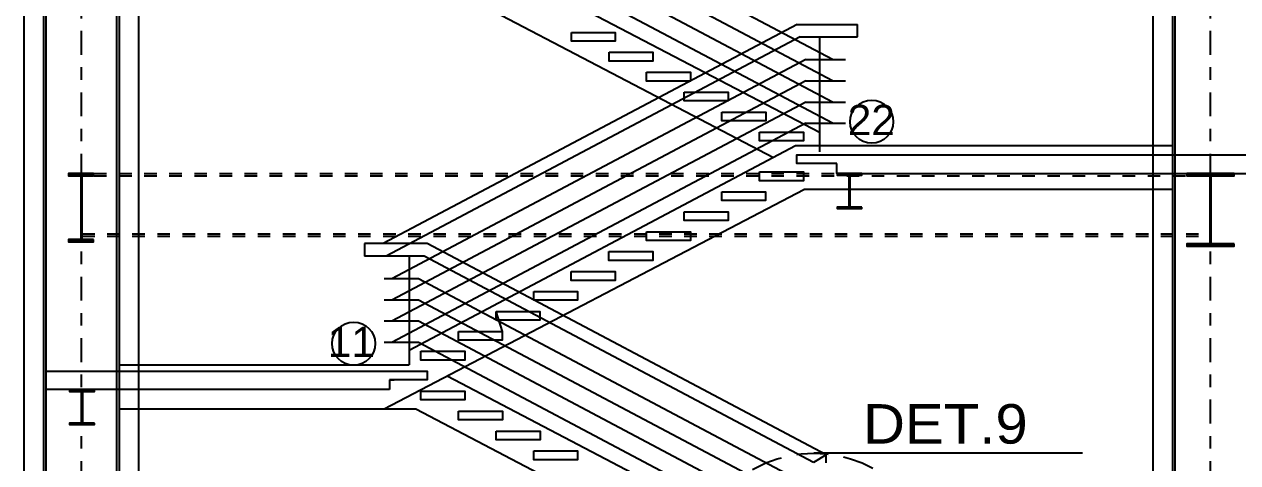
# Model space of a CAD drawing. Header units: millimetres. Extents: x 2148 to 2681, y 758 to 986.
# Drawn here: x 2524.33 to 2534, y 865.05 to 868.55 of the extents above; entities that cross this region are included whole.
import ezdxf

# ---------------------------------------------------------------- set-up
doc = ezdxf.new("R2010")
doc.units = ezdxf.units.MM
for name, pattern in [('$0$HIDDEN', [0.375, 0.25, -0.125]), ('27-A-2008-DD$0$LVL 5$0$HIDDEN', [0.375, 0.25, -0.125]), ('CENTER2', [28.575, 19.05, -3.175, 3.175, -3.175])]:
    doc.linetypes.add(name, pattern=pattern)
for name, color, linetype in [('0.2', 10, 'Continuous'), ('4CO', 4, 'Continuous'), ('A-Wall', 4, 'Continuous'), ('D', 1, 'Continuous'), ('HATCH', 8, 'Continuous'), ('TLBLK', 7, 'Continuous')]:
    doc.layers.add(name, color=color, linetype=linetype)
doc.styles.add('MMTX$0$ESMX$0$X-OPTA1D', font='x-opta1d')
doc.styles.add('SWISS', font='swissl.ttf')

msp = doc.modelspace()

# ---------------------------------------------------------------- hatches: boundary and pattern name
at = {"layer": 'HATCH', "ltscale": 0.5}
h = msp.add_hatch(dxfattribs=at)
h.set_pattern_fill('ANSI31', color=256, scale=0.018605, style=0)
h.set_pattern_definition([(45, (150885.569702, 5981.0488247), (-0.00164446852256, 0.00164446852256), [])])
edge = h.paths.add_edge_path()
edge.add_line((2524.8801152, 866.8274723), (2524.7957345, 866.8274723))
edge.add_arc((2524.7957345, 866.8347278), 0.0072555, 174.09726711, 269.99999997, ccw=False)
edge.add_line((2524.7885175, 866.835474), (2524.7885175, 867.3279263))
edge.add_arc((2524.7957345, 867.3286724), 0.0072555, 89.63455464, 185.90273283, ccw=False)
edge.add_line((2524.7957808, 867.3359278), (2524.8801152, 867.3359278))
edge.add_line((2524.8801152, 867.3359278), (2524.8801152, 867.3545328))
edge.add_line((2524.8801152, 867.3545328), (2524.6801152, 867.3545328))
edge.add_line((2524.6801152, 867.3545328), (2524.6801152, 867.3359278))
edge.add_line((2524.6801152, 867.3359278), (2524.7700831, 867.3359278))
edge.add_arc((2524.7701294, 867.3286724), 0.0072555, -4.29209345, 90.36544517, ccw=False)
edge.add_line((2524.7773645, 867.3281294), (2524.7773645, 866.8352708))
edge.add_arc((2524.7701294, 866.8347278), 0.0072555, -89.99999978, 4.2920935, ccw=False)
edge.add_line((2524.7701294, 866.8274723), (2524.6801152, 866.8274723))
edge.add_line((2524.6801152, 866.8274723), (2524.6801152, 866.8088673))
edge.add_line((2524.6801152, 866.8088673), (2524.8801152, 866.8088673))
edge.add_line((2524.8801152, 866.8088673), (2524.8801152, 866.8274723))
h = msp.add_hatch(dxfattribs=at)
h.set_pattern_fill('ANSI31', color=256, scale=0.018605, style=0)
h.set_pattern_definition([(45, (160502.7380826, 5213.8670816), (-0.00164446852256, 0.00164446852256), [])])
edge = h.paths.add_edge_path()
edge.add_line((2530.9152169, 867.3395306), (2531.0045927, 867.3395306))
edge.add_line((2531.0045927, 867.3395306), (2531.0045927, 867.3536789))
edge.add_line((2531.0045927, 867.3536789), (2530.806577, 867.3536789))
edge.add_line((2530.806577, 867.3536789), (2530.806577, 867.3395306))
edge.add_line((2530.806577, 867.3395306), (2530.895684, 867.3395306))
edge.add_arc((2530.8957084, 867.3357098), 0.0038209, -4.29209834, 90.36544627, ccw=False)
edge.add_line((2530.8995185, 867.3354238), (2530.8995185, 867.3303464))
edge.add_arc((2530.8957084, 867.3300604), 0.0038209, -4.29210268, 4.29210268, ccw=False)
edge.add_line((2530.8995185, 867.3297744), (2530.8995185, 867.0983474))
edge.add_arc((2530.8957084, 867.0980614), 0.0038209, -4.29209258, 4.29209258, ccw=False)
edge.add_line((2530.8995185, 867.0977754), (2530.8995185, 867.0903916))
edge.add_arc((2530.8957084, 867.0901056), 0.0038209, -89.99999956, 4.29209319, ccw=False)
edge.add_line((2530.8957084, 867.0862848), (2530.806577, 867.0862848))
edge.add_line((2530.806577, 867.0862848), (2530.806577, 867.0744428))
edge.add_line((2530.806577, 867.0744428), (2531.0045927, 867.0744428))
edge.add_line((2531.0045927, 867.0744428), (2531.0045927, 867.0862848))
edge.add_line((2531.0045927, 867.0862848), (2530.9151925, 867.0862848))
edge.add_arc((2530.9151925, 867.0901056), 0.0038209, 174.09726551, 270.00000044, ccw=False)
edge.add_line((2530.9113919, 867.0904986), (2530.9113919, 867.0976685))
edge.add_arc((2530.9151925, 867.0980614), 0.0038209, 174.09726237, 185.90273763, ccw=False)
edge.add_line((2530.9113919, 867.0984543), (2530.9113919, 867.3296675))
edge.add_arc((2530.9151925, 867.3300604), 0.0038209, 174.09726825, 185.90273175, ccw=False)
edge.add_line((2530.9113919, 867.3304533), (2530.9113919, 867.3353168))
edge.add_arc((2530.9151925, 867.3357098), 0.0038209, 89.63455417, 185.902733, ccw=False)
h = msp.add_hatch(dxfattribs=at)
h.set_pattern_fill('ANSI31', color=256, scale=0.018605, style=0)
h.set_pattern_definition([(45, (150894.5705923, 5981.0488247), (-0.00164446852256, 0.00164446852256), [])])
edge = h.paths.add_edge_path()
edge.add_line((2533.9720841, 866.7928943), (2533.7966248, 866.7928943))
edge.add_arc((2533.7966248, 866.8001497), 0.0072555, 174.09726711, 269.99999997, ccw=False)
edge.add_line((2533.7894078, 866.8008959), (2533.7894078, 867.3279263))
edge.add_arc((2533.7966248, 867.3286724), 0.0072555, 89.63455464, 185.90273283, ccw=False)
edge.add_line((2533.796671, 867.3359278), (2533.9720841, 867.3359278))
edge.add_line((2533.9720841, 867.3359278), (2533.9720841, 867.3545328))
edge.add_line((2533.9720841, 867.3545328), (2533.5960706, 867.3545328))
edge.add_line((2533.5960706, 867.3545328), (2533.5960706, 867.3359278))
edge.add_line((2533.5960706, 867.3359278), (2533.7709733, 867.3359278))
edge.add_arc((2533.7710196, 867.3286724), 0.0072555, -4.29209345, 90.36544517, ccw=False)
edge.add_line((2533.7782547, 867.3281294), (2533.7782547, 866.8006927))
edge.add_arc((2533.7710196, 866.8001497), 0.0072555, -89.99999978, 4.2920935, ccw=False)
edge.add_line((2533.7710196, 866.7928943), (2533.5960706, 866.7928943))
edge.add_line((2533.5960706, 866.7928943), (2533.5960706, 866.7742892))
edge.add_line((2533.5960706, 866.7742892), (2533.9720841, 866.7742892))
edge.add_line((2533.9720841, 866.7742892), (2533.9720841, 866.7928943))
h = msp.add_hatch(dxfattribs=at)
h.set_pattern_fill('ANSI31', color=256, scale=0.018605, style=0)
h.set_pattern_definition([(45, (160496.6203387, 5212.1427012), (-0.00164446852256, 0.00164446852256), [])])
edge = h.paths.add_edge_path()
edge.add_line((2524.7974729, 865.6151501), (2524.8868487, 865.6151501))
edge.add_line((2524.8868487, 865.6151501), (2524.8868487, 865.6292985))
edge.add_line((2524.8868487, 865.6292985), (2524.688833, 865.6292985))
edge.add_line((2524.688833, 865.6292985), (2524.688833, 865.6151501))
edge.add_line((2524.688833, 865.6151501), (2524.7779401, 865.6151501))
edge.add_arc((2524.7779644, 865.6113294), 0.0038209, -4.29209834, 90.36544627, ccw=False)
edge.add_line((2524.7817746, 865.6110434), (2524.7817746, 865.6059659))
edge.add_arc((2524.7779644, 865.60568), 0.0038209, -4.29210268, 4.29210268, ccw=False)
edge.add_line((2524.7817746, 865.605394), (2524.7817746, 865.373967))
edge.add_arc((2524.7779644, 865.373681), 0.0038209, -4.29209258, 4.29209258, ccw=False)
edge.add_line((2524.7817746, 865.373395), (2524.7817746, 865.3660112))
edge.add_arc((2524.7779644, 865.3657252), 0.0038209, -89.99999956, 4.29209319, ccw=False)
edge.add_line((2524.7779644, 865.3619044), (2524.688833, 865.3619044))
edge.add_line((2524.688833, 865.3619044), (2524.688833, 865.3500624))
edge.add_line((2524.688833, 865.3500624), (2524.8868487, 865.3500624))
edge.add_line((2524.8868487, 865.3500624), (2524.8868487, 865.3619044))
edge.add_line((2524.8868487, 865.3619044), (2524.7974486, 865.3619044))
edge.add_arc((2524.7974486, 865.3657252), 0.0038209, 174.09726551, 270.00000044, ccw=False)
edge.add_line((2524.793648, 865.3661182), (2524.793648, 865.3732881))
edge.add_arc((2524.7974486, 865.373681), 0.0038209, 174.09726237, 185.90273763, ccw=False)
edge.add_line((2524.793648, 865.3740739), (2524.793648, 865.6052871))
edge.add_arc((2524.7974486, 865.60568), 0.0038209, 174.09726825, 185.90273175, ccw=False)
edge.add_line((2524.793648, 865.6060729), (2524.793648, 865.6109364))
edge.add_arc((2524.7974486, 865.6113294), 0.0038209, 89.63455417, 185.902733, ccw=False)

# ---------------------------------------------------------------- linework, layer by layer
at = {"ltscale": 0.5}
for p, q in [((2530.7691042, 868.2643984, -0.0000001), (2527.4696634, 870.0141018, -0.0000001)), ((2530.7691042, 868.0943984, -0.0000001), (2527.4696634, 869.8441018, -0.0000001)), ((2530.7699091, 867.9243984, -0.0000001), (2527.4704683, 869.6741018, -0.0000001)), ((2530.7703116, 867.7543984, -0.0000001), (2527.4708708, 869.5041018, -0.0000001)), ((2530.4887529, 868.5443984, -0.0000001), (2527.1881937, 866.7941018, -0.0000001)), ((2530.4887529, 868.5443984, -0.0000001), (2530.9691956, 868.5443984, 0.0000001)), ((2530.5387529, 868.5443984, -0.0000001), (2530.9691956, 868.5443984, 0.0000001)), ((2530.5136274, 868.4443984, -0.0000001), (2527.2130682, 866.6941018, -0.0000001)), ((2530.5136274, 868.4443984, -0.0000001), (2530.9691956, 868.4443984, 0.0000001)), ((2530.6665256, 868.4456789, -0.0000001), (2530.6665256, 867.5256789, -0.0000001)), ((2530.5584016, 868.2643984, -0.0000001), (2527.2578424, 866.5141018, -0.0000001)), ((2530.5584016, 868.2643984, -0.0000001), (2530.8738429, 868.2643984, 0)), ((2530.5579992, 868.0943984, -0.0000001), (2527.2574399, 866.3441018, -0.0000001)), ((2530.5579992, 868.0943984, -0.0000001), (2530.8738429, 868.0943984, 0)), ((2530.5575967, 867.9243984, -0.0000001), (2527.2570375, 866.1741018, -0.0000001)), ((2530.5575967, 867.9243984, -0.0000001), (2530.8738429, 867.9243984, 0)), ((2530.5571942, 867.7543984, -0.0000001), (2527.256635, 866.0041018, -0.0000001)), ((2530.5571942, 867.7543984, -0.0000001), (2530.8738429, 867.7543984, 0)), ((2530.1887529, 867.366588, -0.0000001), (2530.5387529, 867.366588, -0.0000001)), ((2530.1887529, 867.366588, -0.0000001), (2530.5387529, 867.366588, -0.0000001)), ((2530.1887529, 867.366588, -0.0000001), (2530.5387529, 867.366588, -0.0000001)), ((2530.1887529, 867.366588, -0.0000001), (2530.5387529, 867.366588, -0.0000001)), ((2530.1887529, 867.366588, -0.0000001), (2530.5387529, 867.366588, -0.0000001)), ((2530.1887529, 867.366588, -0.0000001), (2530.5387529, 867.366588, -0.0000001)), ((2529.8881937, 867.2074971, -0.0000001), (2530.2381937, 867.2074971, -0.0000001)), ((2529.8881937, 867.2074971, -0.0000001), (2530.2381937, 867.2074971, -0.0000001)), ((2529.5887529, 867.0484062, -0.0000001), (2529.9387529, 867.0484062, -0.0000001)), ((2529.5887529, 867.0484062, -0.0000001), (2529.9387529, 867.0484062, -0.0000001)), ((2529.2887529, 866.8893153, -0.0000001), (2529.6387529, 866.8893153, -0.0000001)), ((2529.2887529, 866.8893153, -0.0000001), (2529.6387529, 866.8893153, -0.0000001)), ((2527.5393121, 866.7941018, -0.0000001), (2527.0393121, 866.7941018, -0.0000001)), ((2527.5393121, 866.7941018, -0.0000001), (2527.4516397, 866.7941018, -0.0000001)), ((2530.7187529, 865.1080347, -0.0000001), (2527.5393121, 866.7941018, -0.0000001)), ((2527.5144376, 866.6941018, -0.0000001), (2527.0393121, 866.6941018, -0.0000001)), ((2527.3959698, 866.6941018, -0.0000001), (2527.3959698, 865.8256789, -0.0000001)), ((2530.6187529, 865.047874, -0.0000001), (2527.5144376, 866.6941018, -0.0000001)), ((2528.9887529, 866.7302244, -0.0000001), (2529.3387529, 866.7302244, -0.0000001)), ((2528.9887529, 866.7302244, -0.0000001), (2529.3387529, 866.7302244, -0.0000001)), ((2528.6887529, 866.5711335, -0.0000001), (2529.0387529, 866.5711335, -0.0000001)), ((2528.6887529, 866.5711335, -0.0000001), (2529.0387529, 866.5711335, -0.0000001)), ((2528.6887529, 866.5711335, -0.0000001), (2529.0387529, 866.5711335, -0.0000001)), ((2528.6887529, 866.5711335, -0.0000001), (2529.0387529, 866.5711335, -0.0000001)), ((2528.6887529, 866.5711335, -0.0000001), (2529.0387529, 866.5711335, -0.0000001)), ((2528.6887529, 866.5711335, -0.0000001), (2529.0387529, 866.5711335, -0.0000001)), ((2527.4696634, 866.5141018, -0.0000001), (2527.1959698, 866.5141018, -0.0000001)), ((2530.7691042, 864.7643984, -0.0000001), (2527.4696634, 866.5141018, -0.0000001)), ((2528.3887529, 866.4120426, -0.0000001), (2528.7387529, 866.4120426, -0.0000001)), ((2528.3887529, 866.4120426, -0.0000001), (2528.7387529, 866.4120426, -0.0000001)), ((2527.4696634, 866.3441018, -0.0000001), (2527.1959698, 866.3441018, -0.0000001)), ((2530.7691042, 864.5943984, -0.0000001), (2527.4696634, 866.3441018, -0.0000001)), ((2528.0887529, 866.2529517, -0.0000001), (2528.4387529, 866.2529517, -0.0000001)), ((2528.1387529, 866.0938608, -0.0000001), (2528.0887529, 866.2529517, -0.0000001)), ((2528.1387529, 866.0938608, -0.0000001), (2528.0887529, 866.2529517, -0.0000001)), ((2528.1387529, 866.0938608, -0.0000001), (2528.0887529, 866.2529517, -0.0000001)), ((2528.1387529, 866.0938608, -0.0000001), (2528.0887529, 866.2529517, -0.0000001)), ((2528.0887529, 866.2529517, -0.0000001), (2528.4387529, 866.2529517, -0.0000001)), ((2528.1387529, 866.0938608, -0.0000001), (2528.0887529, 866.2529517, -0.0000001)), ((2528.1387529, 866.0938608, -0.0000001), (2528.0887529, 866.2529517, -0.0000001)), ((2528.1387529, 866.0938608, -0.0000001), (2528.0887529, 866.2529517, -0.0000001)), ((2527.4696634, 866.1741018, -0.0000001), (2527.1959698, 866.1741018, -0.0000001)), ((2530.7699091, 864.4243984, -0.0000001), (2527.4704683, 866.1741018, -0.0000001)), ((2527.7887529, 866.0938608, -0.0000001), (2528.1387529, 866.0938608, -0.0000001)), ((2527.7887529, 866.0938608, -0.0000001), (2528.1387529, 866.0938608, -0.0000001)), ((2527.4708708, 866.0041018, -0.0000001), (2527.1959698, 866.0041018, -0.0000001)), ((2530.7703116, 864.2543984, -0.0000001), (2527.4708708, 866.0041018, -0.0000001)), ((2527.4893121, 865.9347699, -0.0000001), (2527.8387529, 865.9347699, -0.0000001)), ((2527.4893121, 865.9347699, -0.0000001), (2527.8387529, 865.9347699, -0.0000001)), ((2530.7187529, 865.1080347, -0.0000001), (2530.6187529, 865.047874, -0.0000001)), ((2530.7187529, 865.0456789, 0), (2530.7187529, 865.1080347, 0))]:
    msp.add_line(p, q, dxfattribs=at)
at = {"ltscale": 0.05}
for p, q in [((2530.9691956, 868.4443984, 0.0000001), (2530.9691956, 868.5443984, 0.0000001)), ((2530.8049319, 867.3536789, 0), (2530.8049319, 867.4336789, 0)), ((2530.8049319, 867.3536789, 0), (2530.8049319, 867.4336789, 0)), ((2530.8049319, 867.3536789, 0.0000002), (2535.5710964, 867.3536789, 0)), ((2527.0393121, 866.7941018, 0), (2527.0393121, 866.6941018, -0.0000001)), ((2527.2393463, 865.7056789, 0), (2527.2393463, 865.6292985, 0)), ((2527.2393463, 865.7056789, 0), (2527.2762641, 865.7056789, 0)), ((2527.2393463, 865.6292985, 0), (2524.5025668, 865.6292985, 0))]:
    msp.add_line(p, q, dxfattribs=at)
at = {"linetype": '$0$HIDDEN', "ltscale": 0.3}
for p, q in [((2524.8834495, 867.3545328), (2533.5960706, 867.3545328, 0)), ((2524.8834495, 867.3359278), (2533.5960706, 867.3359278, 0)), ((2524.7885175, 866.8735825, 0), (2533.7782547, 866.8735825)), ((2524.7885175, 866.8549774, 0), (2533.7782547, 866.8549774))]:
    msp.add_line(p, q, dxfattribs=at)
at = {"ltscale": 0.05}
for points, elevation in [([(2528.6887529, 868.4802244), (2529.0387529, 868.4802244), (2529.0387529, 868.4102244), (2528.6887529, 868.4102244)], -0.0000001), ([(2528.9887529, 868.3211335), (2529.3387529, 868.3211335), (2529.3387529, 868.2511335), (2528.9887529, 868.2511335)], -0.0000001), ([(2529.2887529, 868.1620426), (2529.6387529, 868.1620426), (2529.6387529, 868.0920426), (2529.2887529, 868.0920426)], -0.0000001), ([(2529.5887529, 868.0029517), (2529.9387529, 868.0029517), (2529.9387529, 867.9329517), (2529.5887529, 867.9329517)], -0.0000001), ([(2529.8887529, 867.8438608), (2530.2387529, 867.8438608), (2530.2387529, 867.7738608), (2529.8887529, 867.7738608)], -0.0000001), ([(2530.1887529, 867.6847699), (2530.5387529, 867.6847699), (2530.5387529, 867.6147699), (2530.1887529, 867.6147699)], -0.0000001), ([(2530.1881937, 867.366588), (2530.5381937, 867.366588), (2530.5381937, 867.296588), (2530.1881937, 867.296588)], -0.0000001), ([(2529.8876345, 867.2074971), (2530.2376345, 867.2074971), (2530.2376345, 867.1374971), (2529.8876345, 867.1374971)], -0.0000001), ([(2529.5881937, 867.0484062), (2529.9381937, 867.0484062), (2529.9381937, 866.9784062), (2529.5881937, 866.9784062)], -0.0000001), ([(2529.2881937, 866.8893153), (2529.6381937, 866.8893153), (2529.6381937, 866.8193153), (2529.2881937, 866.8193153)], -0.0000001), ([(2528.9881937, 866.7302244), (2529.3381937, 866.7302244), (2529.3381937, 866.6602244), (2528.9881937, 866.6602244)], 0), ([(2528.6881937, 866.5711335), (2529.0381937, 866.5711335), (2529.0381937, 866.5011335), (2528.6881937, 866.5011335)], -0.0000001), ([(2528.3881937, 866.4120426), (2528.7381937, 866.4120426), (2528.7381937, 866.3420426), (2528.3881937, 866.3420426)], -0.0000001), ([(2528.0881937, 866.2529517), (2528.4381937, 866.2529517), (2528.4381937, 866.1829517), (2528.0881937, 866.1829517)], -0.0000001), ([(2527.7881937, 866.0938608), (2528.1381937, 866.0938608), (2528.1381937, 866.0238608), (2527.7881937, 866.0238608)], -0.0000001), ([(2527.4887529, 865.9347699), (2527.8387529, 865.9347699), (2527.8387529, 865.8647699), (2527.4887529, 865.8647699)], -0.0000001), ([(2527.7887529, 865.4574971), (2528.1387529, 865.4574971), (2528.1387529, 865.3874971), (2527.7887529, 865.3874971)], -0.0000001), ([(2528.0887529, 865.2984062), (2528.4387529, 865.2984062), (2528.4387529, 865.2284062), (2528.0887529, 865.2284062)], -0.0000001), ([(2528.3887529, 865.1393153), (2528.7387529, 865.1393153), (2528.7387529, 865.0693153), (2528.3887529, 865.0693153)], -0.0000001)]:
    msp.add_lwpolyline(points, close=True, dxfattribs=dict(at, elevation=elevation))
for points, elevation in [([(2530.8049319, 867.4336789), (2530.4854138, 867.4336789), (2530.4854138, 867.5036789), (2535.4343158, 867.5036789)], -0.0000001), ([(2524.5025668, 865.7756789), (2527.5393121, 865.7756789), (2527.5393121, 865.7056789), (2527.2393463, 865.7056789)], 0), ([(2527.4887529, 865.616588), (2527.8387529, 865.616588), (2527.8387529, 865.546588), (2527.4887529, 865.546588), (2527.4887529, 865.616588)], -0.0000001)]:
    msp.add_lwpolyline(points, dxfattribs=dict(at, elevation=elevation))
at = {"layer": '0.2', "ltscale": 0.5}
for centre in [(2531.0828965, 867.7674673, -0.0000001), (2526.9531247, 865.9959221, -0.0000001)]:
    msp.add_circle(centre, 0.172101, dxfattribs=at)
at = {"layer": '4CO', "ltscale": 0.5}
for p, q in [((2527.69942, 869.2389096, -0.0000001), (2530.6665256, 867.6840802, -0.0000001)), ((2527.4476885, 868.9756789, -0.0000001), (2530.2988865, 867.4815877, -0.0000001)), ((2530.4763156, 867.5756789, 0), (2527.3959698, 865.9421622, -0.0000001)), ((2533.4831947, 867.5756789, 0.0000009), (2530.4763156, 867.5756789, 0)), ((2527.1962538, 865.4756789, 0), (2530.5413848, 867.2256789, 0)), ((2533.4831947, 867.2256789, 0.0000011), (2530.5413848, 867.2256789, 0)), ((2525.0855828, 865.8256789, 0), (2527.3959698, 865.8256789, -0.0000001)), ((2527.69942, 865.7389096, -0.0000001), (2530.6665256, 864.1840802, -0.0000001)), ((2525.0855828, 865.4756789, 0), (2527.4476885, 865.4756789, -0.0000001)), ((2527.4476885, 865.4756789, -0.0000001), (2530.2988865, 863.9815877, -0.0000001))]:
    msp.add_line(p, q, dxfattribs=at)
at = {"layer": 'A-Wall'}
msp.add_line((2532.7630928, 865.1207897, 0.0000001), (2530.6225221, 865.1207897, 0.0000001), dxfattribs=at)
at = {"layer": 'A-Wall', "linetype": '27-A-2008-DD$0$LVL 5$0$HIDDEN'}
msp.add_circle((2530.6225221, 864.1366051, 0.0000001), 0.9841846, dxfattribs=at)
at = {"layer": 'D', "color": 3, "ltscale": 0.5}
for p, q in [((2524.4825668, 858.0095328, 0), (2524.4825668, 882.3490036, 0)), ((2524.5025668, 858.0095328, 0), (2524.5025668, 882.3490036, 0)), ((2525.0655828, 858.0095328, 0), (2525.0655828, 882.3490036, 0)), ((2525.0855828, 858.0095328, 0), (2525.0855828, 882.3490036, 0)), ((2533.4831947, 858.0095328, 0), (2533.4831947, 882.3490036, 0)), ((2533.5031947, 858.0095328, 0), (2533.5031947, 882.3490036, 0))]:
    msp.add_line(p, q, dxfattribs=at)
at = {"layer": 'D', "color": 3, "ltscale": 0.5, "elevation": 0}
for points in [[(2524.8801152, 866.8274723), (2524.7957345, 866.8274723, -0.444720244), (2524.7885175, 866.835474), (2524.7885175, 867.3279263, -0.446631522), (2524.7957808, 867.3359278), (2524.8801152, 867.3359278), (2524.8801152, 867.3545328), (2524.6801152, 867.3545328), (2524.6801152, 867.3359278), (2524.7700831, 867.3359278, -0.438228127), (2524.7773645, 867.3281294), (2524.7773645, 866.8352708, -0.436328672), (2524.7701294, 866.8274723), (2524.6801152, 866.8274723), (2524.6801152, 866.8088673), (2524.8801152, 866.8088673)], [(2531.0045927, 867.0862848), (2530.9151925, 867.0862848, -0.444720244), (2530.9113919, 867.0904986), (2530.9113919, 867.3353168, -0.446631522), (2530.9152169, 867.3395306), (2531.0045927, 867.3395306), (2531.0045927, 867.3536789), (2530.806577, 867.3536789), (2530.806577, 867.3395306), (2530.895684, 867.3395306, -0.438228127), (2530.8995185, 867.3354238), (2530.8995185, 867.0903916, -0.436328672), (2530.8957084, 867.0862848), (2530.806577, 867.0862848), (2530.806577, 867.0744428), (2531.0045927, 867.0744428)], [(2533.9720841, 866.7928943), (2533.7966248, 866.7928943, -0.444720244), (2533.7894078, 866.8008959), (2533.7894078, 867.3279263, -0.446631522), (2533.796671, 867.3359278), (2533.9720841, 867.3359278), (2533.9720841, 867.3545328), (2533.5960706, 867.3545328), (2533.5960706, 867.3359278), (2533.7709733, 867.3359278, -0.438228127), (2533.7782547, 867.3281294), (2533.7782547, 866.8006927, -0.436328672), (2533.7710196, 866.7928943), (2533.5960706, 866.7928943), (2533.5960706, 866.7742892), (2533.9720841, 866.7742892)], [(2524.8868487, 865.3619044), (2524.7974486, 865.3619044, -0.444720244), (2524.793648, 865.3661182), (2524.793648, 865.6109364, -0.446631522), (2524.7974729, 865.6151501), (2524.8868487, 865.6151501), (2524.8868487, 865.6292985), (2524.688833, 865.6292985), (2524.688833, 865.6151501), (2524.7779401, 865.6151501, -0.438228127), (2524.7817746, 865.6110434), (2524.7817746, 865.3660112, -0.436328672), (2524.7779644, 865.3619044), (2524.688833, 865.3619044), (2524.688833, 865.3500624), (2524.8868487, 865.3500624)]]:
    msp.add_lwpolyline(points, format="xyb", close=True, dxfattribs=at)
at = {"layer": 'HATCH', "linetype": 'CENTER2', "ltscale": 0.01}
for p, q in [((2524.7834495, 858.0009702), (2524.7834495, 903.700832)), ((2533.7840774, 858.0009702), (2533.7840774, 903.700832))]:
    msp.add_line(p, q, dxfattribs=at)
at = {"layer": 'HATCH', "linetype": 'ByBlock', "ltscale": 0.5}
for p, q in [((2524.3272682, 858.0009702, 0), (2524.3272682, 900.9995328, 0)), ((2525.2407782, 858.0009702, 0), (2525.2407782, 900.8503866, 0)), ((2533.3278961, 858.0009702, 0), (2533.3278961, 900.8624597, 0))]:
    msp.add_line(p, q, dxfattribs=at)

# ---------------------------------------------------------------- texts
at = {"color": 2, "style": 'MMTX$0$ESMX$0$X-OPTA1D', "text_generation_flag": 6, "width": 1.1}
msp.add_text('DET.9 ', height=0.315, rotation=180, dxfattribs=at).set_placement((2531.0135768, 865.1978992, 0.0000001))
at = {"layer": 'TLBLK', "color": 7, "char_height": 0.24243758, "attachment_point": 5, "style": 'SWISS'}
for s, insert, width in [('22', (2531.0800518, 867.7811026, -0.0000001), 5.157622504), ('11', (2526.9346315, 866.0095573, -0.0000001), 5.279969108)]:
    msp.add_mtext(s, dxfattribs=dict(at, insert=insert, width=width))

doc.saveas('drawing.dxf')
